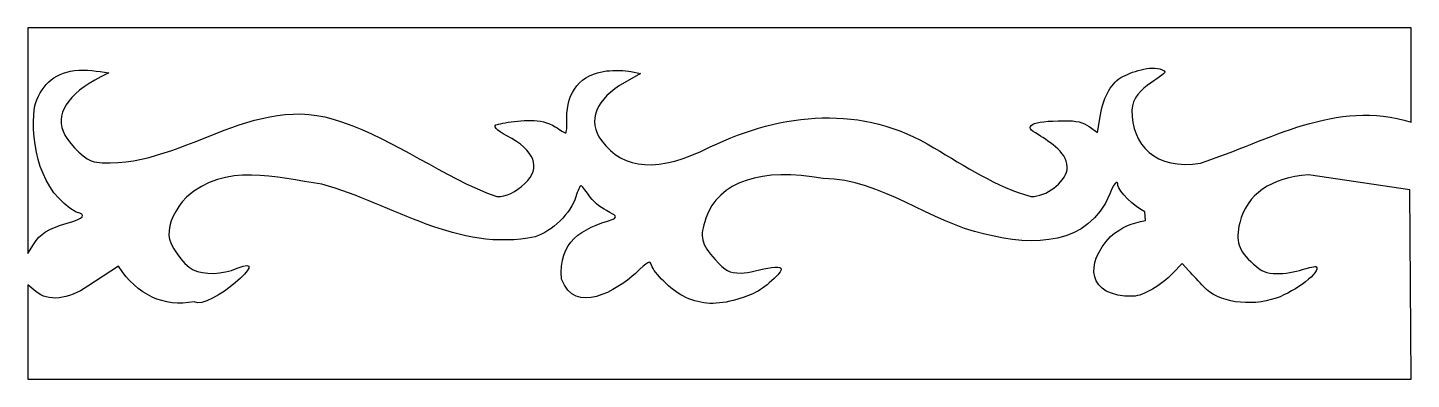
# Model space of a CAD drawing. Header units: centimetres. Extents: x -6.6 to 6.6, y -1.7 to 1.7.
import ezdxf

# ---------------------------------------------------------------- set-up
doc = ezdxf.new("R2010")
doc.units = ezdxf.units.CM
doc.header["$MEASUREMENT"] = 0
doc.layers.add('Layer 1', color=7, linetype='Continuous')

msp = doc.modelspace()

# ---------------------------------------------------------------- linework, layer by layer
at = {"layer": 'Layer 1'}
for points, knots in [([(-6.61414, 0.60193), (-6.61414, 0.60193), (-6.61458, 1.6801), (-6.61458, 1.6801), (-6.61458, 1.6801), (-6.61458, 1.6801), (0, 1.6801), (0, 1.6801), (0, 1.6801), (0, 1.6801), (6.61458, 1.6801), (6.61458, 1.6801), (6.61458, 1.6801), (6.61458, 1.6801), (6.61458, 1.22853), (6.61458, 1.22853), (6.61458, 1.22853), (6.61458, 1.22853), (6.61458, 0.77695), (6.61458, 0.77695), (6.61458, 0.77695), (5.89093, 1.00399), (5.26147, 0.60106), (4.6002, 0.38695), (4.6002, 0.38695), (4.16966, 0.31277), (3.94062, 0.5631), (3.94396, 0.8934), (3.94396, 0.8934), (3.94623, 1.11835), (4.31191, 1.23001), (4.25258, 1.26771), (4.25258, 1.26771), (4.15348, 1.3307), (3.9646, 1.26768), (3.85839, 1.21395), (3.85839, 1.21395), (3.74917, 1.1587), (3.67538, 1.03275), (3.64363, 0.84741), (3.64363, 0.84741), (3.64363, 0.84741), (3.61466, 0.6783), (3.61466, 0.6783), (3.61466, 0.6783), (3.61466, 0.6783), (3.53507, 0.73497), (3.53507, 0.73497), (3.53507, 0.73497), (3.47444, 0.77815), (3.41735, 0.79148), (3.2954, 0.79097), (3.2954, 0.79097), (2.98045, 0.78966), (2.88835, 0.74079), (3.04764, 0.65951), (3.04764, 0.65951), (3.16048, 0.58314), (3.34363, 0.47957), (3.32356, 0.32304), (3.32356, 0.32304), (3.29911, 0.19622), (3.12537, 0.06615), (2.98043, 0.06615), (2.98043, 0.06615), (2.64537, 0.15711), (2.34769, 0.35823), (2.05052, 0.53287), (2.05052, 0.53287), (1.36684, 0.95139), (0.59976, 0.87226), (-0.08733, 0.54001), (-0.08733, 0.54001), (-0.57866, 0.29484), (-0.9174, 0.31464), (-1.12858, 0.60087), (-1.12858, 0.60087), (-1.26677, 0.78817), (-1.18097, 1.0019), (-0.90508, 1.1576), (-0.90508, 1.1576), (-0.90508, 1.1576), (-0.75596, 1.24176), (-0.75596, 1.24176), (-0.75596, 1.24176), (-0.75596, 1.24176), (-0.84761, 1.26206), (-0.84761, 1.26206), (-0.84761, 1.26206), (-0.89803, 1.27322), (-1.00262, 1.27512), (-1.08005, 1.26628), (-1.08005, 1.26628), (-1.32268, 1.23858), (-1.46666, 1.06647), (-1.45842, 0.81402), (-1.45842, 0.81402), (-1.45591, 0.73739), (-1.46126, 0.67469), (-1.47029, 0.67469), (-1.47029, 0.67469), (-1.47933, 0.67469), (-1.52428, 0.70148), (-1.57019, 0.73422), (-1.57019, 0.73422), (-1.70955, 0.8222), (-1.8942, 0.79404), (-2.05052, 0.77218), (-2.05052, 0.77218), (-2.07963, 0.76444), (-2.11237, 0.7572), (-2.12328, 0.75609), (-2.12328, 0.75609), (-2.17646, 0.75066), (-2.13164, 0.69636), (-2.03204, 0.64555), (-2.03204, 0.64555), (-1.7652, 0.50942), (-1.70018, 0.34033), (-1.85798, 0.19293), (-1.85798, 0.19293), (-1.95217, 0.10494), (-2.03515, 0.06615), (-2.12915, 0.06615), (-2.12915, 0.06615), (-2.65192, 0.25174), (-3.08632, 0.60643), (-3.61445, 0.78001), (-3.61445, 0.78001), (-4.4633, 1.10012), (-5.15725, 0.29932), (-5.9777, 0.39671), (-5.9777, 0.39671), (-6.05246, 0.41088), (-6.20561, 0.55037), (-6.25965, 0.65353), (-6.25965, 0.65353), (-6.3612, 0.84737), (-6.23681, 1.04888), (-5.9157, 1.21072), (-5.9157, 1.21072), (-5.9157, 1.21072), (-5.83858, 1.24959), (-5.83858, 1.24959), (-5.83858, 1.24959), (-5.94747, 1.26327), (-6.05635, 1.28192), (-6.16603, 1.272), (-6.16603, 1.272), (-6.37223, 1.23952), (-6.49273, 1.12381), (-6.55077, 0.9197), (-6.55077, 0.9197), (-6.58871, 0.54996), (-6.49397, 0.1102), (-6.14952, -0.08225), (-6.14952, -0.08225), (-6.04703, -0.10798), (-6.0743, -0.14081), (-6.23755, -0.18824), (-6.23755, -0.18824), (-6.42449, -0.24254), (-6.49094, -0.28464), (-6.56007, -0.39255), (-6.56007, -0.39255), (-6.56007, -0.39255), (-6.61369, -0.47625), (-6.61369, -0.47625), (-6.61369, -0.47625), (-6.61369, -0.47625), (-6.61414, 0.60193), (-6.61414, 0.60193)], [0, 0, 0, 0, 0.02272727, 0.02272727, 0.02272727, 0.02272727, 0.04545455, 0.04545455, 0.04545455, 0.04545455, 0.06818182, 0.06818182, 0.06818182, 0.06818182, 0.09090909, 0.09090909, 0.09090909, 0.09090909, 0.11363636, 0.11363636, 0.11363636, 0.11363636, 0.13636364, 0.13636364, 0.13636364, 0.13636364, 0.15909091, 0.15909091, 0.15909091, 0.15909091, 0.18181818, 0.18181818, 0.18181818, 0.18181818, 0.20454545, 0.20454545, 0.20454545, 0.20454545, 0.22727273, 0.22727273, 0.22727273, 0.22727273, 0.25, 0.25, 0.25, 0.25, 0.27272727, 0.27272727, 0.27272727, 0.27272727, 0.29545455, 0.29545455, 0.29545455, 0.29545455, 0.31818182, 0.31818182, 0.31818182, 0.31818182, 0.34090909, 0.34090909, 0.34090909, 0.34090909, 0.36363636, 0.36363636, 0.36363636, 0.36363636, 0.38636364, 0.38636364, 0.38636364, 0.38636364, 0.40909091, 0.40909091, 0.40909091, 0.40909091, 0.43181818, 0.43181818, 0.43181818, 0.43181818, 0.45454545, 0.45454545, 0.45454545, 0.45454545, 0.47727273, 0.47727273, 0.47727273, 0.47727273, 0.5, 0.5, 0.5, 0.5, 0.52272727, 0.52272727, 0.52272727, 0.52272727, 0.54545455, 0.54545455, 0.54545455, 0.54545455, 0.56818182, 0.56818182, 0.56818182, 0.56818182, 0.59090909, 0.59090909, 0.59090909, 0.59090909, 0.61363636, 0.61363636, 0.61363636, 0.61363636, 0.63636364, 0.63636364, 0.63636364, 0.63636364, 0.65909091, 0.65909091, 0.65909091, 0.65909091, 0.68181818, 0.68181818, 0.68181818, 0.68181818, 0.70454545, 0.70454545, 0.70454545, 0.70454545, 0.72727273, 0.72727273, 0.72727273, 0.72727273, 0.75, 0.75, 0.75, 0.75, 0.77272727, 0.77272727, 0.77272727, 0.77272727, 0.79545455, 0.79545455, 0.79545455, 0.79545455, 0.81818182, 0.81818182, 0.81818182, 0.81818182, 0.84090909, 0.84090909, 0.84090909, 0.84090909, 0.86363636, 0.86363636, 0.86363636, 0.86363636, 0.88636364, 0.88636364, 0.88636364, 0.88636364, 0.90909091, 0.90909091, 0.90909091, 0.90909091, 0.93181818, 0.93181818, 0.93181818, 0.93181818, 0.95454545, 0.95454545, 0.95454545, 0.95454545, 1, 1, 1, 1]), ([(-6.61458, -1.22796), (-6.61458, -1.22796), (-6.61458, -0.77582), (-6.61458, -0.77582), (-6.61458, -0.77582), (-6.61458, -0.77582), (-6.53691, -0.84118), (-6.53691, -0.84118), (-6.53691, -0.84118), (-6.42011, -0.93946), (-6.22684, -0.91966), (-6.03879, -0.79015), (-6.03879, -0.79015), (-6.03879, -0.79015), (-5.74772, -0.60028), (-5.74772, -0.60028), (-5.74772, -0.60028), (-5.564, -0.87633), (-5.31307, -0.99351), (-5.02332, -0.93856), (-5.02332, -0.93856), (-4.88126, -1.03061), (-4.24265, -0.4648), (-4.61173, -0.61952), (-4.61173, -0.61952), (-4.75097, -0.67921), (-4.93089, -0.68474), (-5.03201, -0.63245), (-5.03201, -0.63245), (-5.13231, -0.58059), (-5.26521, -0.39355), (-5.26521, -0.30425), (-5.26521, -0.30425), (-5.26521, -0.18321), (-5.20735, -0.05797), (-5.09697, 0.05991), (-5.09697, 0.05991), (-4.72869, 0.39384), (-4.24066, 0.24855), (-3.80164, 0.18414), (-3.80164, 0.18414), (-3.11441, -0.00413), (-2.50617, -0.47551), (-1.76142, -0.31707), (-1.76142, -0.31707), (-1.60152, -0.26857), (-1.41924, -0.08918), (-1.37299, 0.06521), (-1.37299, 0.06521), (-1.35539, 0.12393), (-1.33395, 0.17183), (-1.32534, 0.17165), (-1.32534, 0.17165), (-1.31673, 0.17147), (-1.28297, 0.13008), (-1.25032, 0.07967), (-1.25032, 0.07967), (-1.21767, 0.02926), (-1.14114, -0.0374), (-1.08026, -0.06846), (-1.08026, -0.06846), (-0.98603, -0.11653), (-0.97633, -0.12871), (-1.01503, -0.15038), (-1.01503, -0.15038), (-1.32434, -0.24136), (-1.53871, -0.35911), (-1.50943, -0.72275), (-1.50943, -0.72275), (-1.38037, -1.0734), (-0.98274, -0.8309), (-0.8031, -0.66767), (-0.8031, -0.66767), (-0.68097, -0.54991), (-0.66521, -0.54181), (-0.65023, -0.589), (-0.65023, -0.589), (-0.62581, -0.66593), (-0.46177, -0.8263), (-0.34908, -0.88341), (-0.34908, -0.88341), (-0.1942, -0.96189), (-0.0541, -0.97434), (0.13192, -0.92614), (0.13192, -0.92614), (0.3155, -0.87857), (0.3947, -0.8363), (0.52255, -0.71765), (0.52255, -0.71765), (0.7514, -0.50435), (0.33123, -0.66482), (0.21175, -0.66492), (0.21175, -0.66492), (0.08092, -0.65909), (0.06296, -0.64987), (-0.04064, -0.53545), (-0.04064, -0.53545), (-0.17626, -0.38564), (-0.19133, -0.31991), (-0.13093, -0.14149), (-0.13093, -0.14149), (-0.01291, 0.20713), (0.40716, 0.3493), (0.99219, 0.23862), (0.99219, 0.23862), (1.55629, 0.23117), (2.00815, -0.17959), (2.5386, -0.29252), (2.5386, -0.29252), (3.00168, -0.41165), (3.52469, -0.40317), (3.73332, 0.09116), (3.73332, 0.09116), (3.76216, 0.18743), (3.81, 0.23842), (3.81, 0.1729), (3.81, 0.1729), (3.81, 0.12326), (3.97038, -0.03443), (4.06797, -0.08074), (4.06797, -0.08074), (4.06797, -0.08074), (4.07443, -0.16104), (4.07443, -0.16104), (4.07443, -0.16104), (3.94199, -0.18643), (3.84427, -0.22607), (3.7398, -0.31453), (3.7398, -0.31453), (3.49178, -0.57303), (3.5102, -0.89244), (3.95552, -0.88704), (3.95552, -0.88704), (4.05655, -0.88077), (4.2212, -0.78496), (4.33574, -0.66578), (4.33574, -0.66578), (4.33574, -0.66578), (4.42491, -0.573), (4.42491, -0.573), (4.42491, -0.573), (4.42491, -0.573), (4.48936, -0.64369), (4.48936, -0.64369), (4.48936, -0.64369), (4.52481, -0.68256), (4.5882, -0.75134), (4.63021, -0.79651), (4.63021, -0.79651), (4.76709, -0.94367), (5.07297, -0.99109), (5.32436, -0.90413), (5.32436, -0.90413), (5.51442, -0.83838), (5.75332, -0.65127), (5.7067, -0.60466), (5.7067, -0.60466), (5.69947, -0.59743), (5.63967, -0.60981), (5.5738, -0.63217), (5.5738, -0.63217), (5.50793, -0.65453), (5.39797, -0.6717), (5.32945, -0.67033), (5.32945, -0.67033), (5.22696, -0.66827), (5.18728, -0.65196), (5.10583, -0.57837), (5.10583, -0.57837), (4.96075, -0.44729), (4.93204, -0.36083), (4.97463, -0.18327), (4.97463, -0.18327), (5.03912, 0.08554), (5.27502, 0.24944), (5.63056, 0.27245), (5.63056, 0.27245), (5.63056, 0.27245), (6.60135, 0.13011), (6.60135, 0.13011), (6.60135, 0.13011), (6.60135, 0.13011), (6.60832, -0.775), (6.60832, -0.775), (6.60832, -0.775), (6.60832, -0.775), (6.61528, -1.6801), (6.61528, -1.6801), (6.61528, -1.6801), (6.61528, -1.6801), (0.00035, -1.6801), (0.00035, -1.6801), (0.00035, -1.6801), (0.00035, -1.6801), (-6.61458, -1.6801), (-6.61458, -1.6801), (-6.61458, -1.6801), (-6.61458, -1.6801), (-6.61458, -1.22796), (-6.61458, -1.22796)], [0, 0, 0, 0, 0.01960784, 0.01960784, 0.01960784, 0.01960784, 0.03921569, 0.03921569, 0.03921569, 0.03921569, 0.05882353, 0.05882353, 0.05882353, 0.05882353, 0.07843137, 0.07843137, 0.07843137, 0.07843137, 0.09803922, 0.09803922, 0.09803922, 0.09803922, 0.11764706, 0.11764706, 0.11764706, 0.11764706, 0.1372549, 0.1372549, 0.1372549, 0.1372549, 0.15686275, 0.15686275, 0.15686275, 0.15686275, 0.17647059, 0.17647059, 0.17647059, 0.17647059, 0.19607843, 0.19607843, 0.19607843, 0.19607843, 0.21568627, 0.21568627, 0.21568627, 0.21568627, 0.23529412, 0.23529412, 0.23529412, 0.23529412, 0.25490196, 0.25490196, 0.25490196, 0.25490196, 0.2745098, 0.2745098, 0.2745098, 0.2745098, 0.29411765, 0.29411765, 0.29411765, 0.29411765, 0.31372549, 0.31372549, 0.31372549, 0.31372549, 0.33333333, 0.33333333, 0.33333333, 0.33333333, 0.35294118, 0.35294118, 0.35294118, 0.35294118, 0.37254902, 0.37254902, 0.37254902, 0.37254902, 0.39215686, 0.39215686, 0.39215686, 0.39215686, 0.41176471, 0.41176471, 0.41176471, 0.41176471, 0.43137255, 0.43137255, 0.43137255, 0.43137255, 0.45098039, 0.45098039, 0.45098039, 0.45098039, 0.47058824, 0.47058824, 0.47058824, 0.47058824, 0.49019608, 0.49019608, 0.49019608, 0.49019608, 0.50980392, 0.50980392, 0.50980392, 0.50980392, 0.52941176, 0.52941176, 0.52941176, 0.52941176, 0.54901961, 0.54901961, 0.54901961, 0.54901961, 0.56862745, 0.56862745, 0.56862745, 0.56862745, 0.58823529, 0.58823529, 0.58823529, 0.58823529, 0.60784314, 0.60784314, 0.60784314, 0.60784314, 0.62745098, 0.62745098, 0.62745098, 0.62745098, 0.64705882, 0.64705882, 0.64705882, 0.64705882, 0.66666667, 0.66666667, 0.66666667, 0.66666667, 0.68627451, 0.68627451, 0.68627451, 0.68627451, 0.70588235, 0.70588235, 0.70588235, 0.70588235, 0.7254902, 0.7254902, 0.7254902, 0.7254902, 0.74509804, 0.74509804, 0.74509804, 0.74509804, 0.76470588, 0.76470588, 0.76470588, 0.76470588, 0.78431373, 0.78431373, 0.78431373, 0.78431373, 0.80392157, 0.80392157, 0.80392157, 0.80392157, 0.82352941, 0.82352941, 0.82352941, 0.82352941, 0.84313725, 0.84313725, 0.84313725, 0.84313725, 0.8627451, 0.8627451, 0.8627451, 0.8627451, 0.88235294, 0.88235294, 0.88235294, 0.88235294, 0.90196078, 0.90196078, 0.90196078, 0.90196078, 0.92156863, 0.92156863, 0.92156863, 0.92156863, 0.94117647, 0.94117647, 0.94117647, 0.94117647, 0.96078431, 0.96078431, 0.96078431, 0.96078431, 1, 1, 1, 1])]:
    msp.add_open_spline(points, degree=3, knots=knots, dxfattribs=at)

doc.saveas('drawing.dxf')
